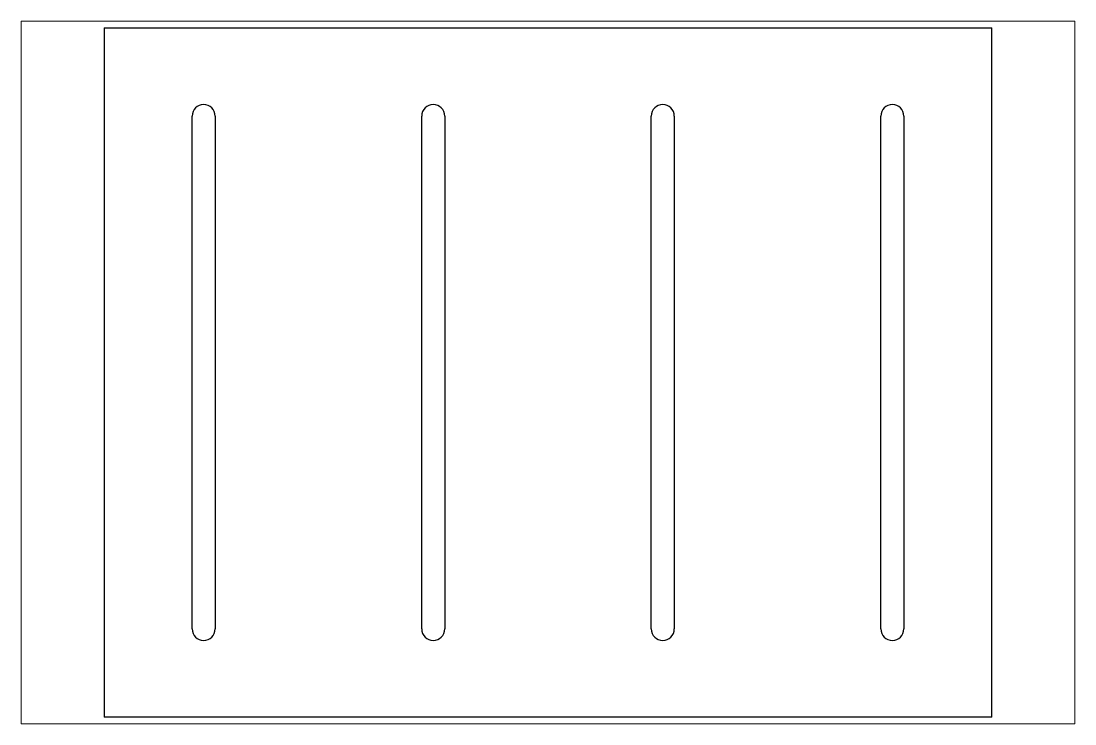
# Paper-space layout 'Sheet 1' of a CAD drawing. Extents: x 1.05 to 9.45, y 0.7 to 6.3.
# The model-space entities are those that its viewports show. They can reach past a viewport. Long polylines and large blocks are cut down to what shows.
import ezdxf

# ---------------------------------------------------------------- set-up
doc = ezdxf.new("R2010")
doc.units = 0
doc.header["$MEASUREMENT"] = 0
doc.layers.get('0').update_dxf_attribs({"linetype": 'CONTINUOUS'})
doc.layers.add('LAYER1', color=7, linetype='CONTINUOUS')

msp = doc.modelspace()

# ---------------------------------------------------------------- linework, layer by layer
at = {"layer": 'LAYER1', "color": 7}
for p, q in [((0, 45), (0, 0)), ((0, 45), (58, 45)), ((58, 0), (58, 45)), ((5.75, 5.75), (5.75, 39.25)), ((7.25, 39.25), (7.25, 5.75)), ((20.75, 5.75), (20.75, 39.25)), ((22.25, 39.25), (22.25, 5.75)), ((35.75, 5.75), (35.75, 39.25)), ((37.25, 39.25), (37.25, 5.75)), ((50.75, 5.75), (50.75, 39.25)), ((52.25, 39.25), (52.25, 5.75)), ((58, 0), (0, 0))]:
    msp.add_line(p, q, dxfattribs=at)
for centre, start, end in [((6.5, 39.25), 90, 180), ((6.5, 39.25), 0, 90), ((21.5, 39.25), 90, 180), ((21.5, 39.25), 0, 90), ((36.5, 39.25), 90, 180), ((36.5, 39.25), 0, 90), ((51.5, 39.25), 90, 180), ((51.5, 39.25), 360, 90), ((6.5, 5.75), 180, 270), ((6.5, 5.75), 270, 0), ((21.5, 5.75), 180, 270), ((21.5, 5.75), 270, 0), ((36.5, 5.75), 180, 270), ((36.5, 5.75), 270, 0), ((51.5, 5.75), 180, 270), ((51.5, 5.75), 270, 0)]:
    msp.add_arc(centre, 0.75, start, end, dxfattribs=at)

psp = doc.layouts.new('Sheet 1')

# ---------------------------------------------------------------- viewports
at = {"layer": '0'}
psp.add_viewport(center=(5.25, 3.5), size=(8.4, 5.6), view_center_point=(29, 22.5), view_height=45.9, dxfattribs=at)

doc.saveas('drawing.dxf')
